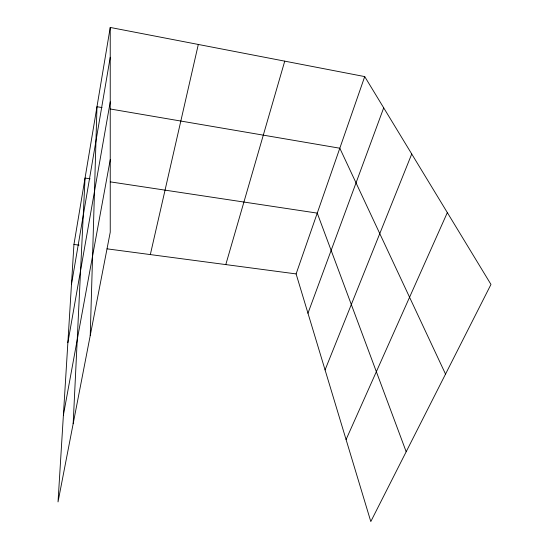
<?xml version="1.0" encoding="UTF-8"?>
<svg xmlns="http://www.w3.org/2000/svg" width="549" height="549" viewBox="0 0 549 549"><rect width="100%" height="100%" fill="white"/><g stroke="black" fill="none" stroke-linecap="round" stroke-linejoin="round"><path stroke-width="0.82" d="M90.235 335.563L96.974 106.719L102.011 107.577M73.168 423.711L85.047 178.054L90.098 178.816M110.232 27.45L73.943 244.456L58.029 501.91L110.246 232.179L110.232 27.45L364.721 76.592L490.971 284.437L370.801 521.55L296.11 273.917L364.721 76.592M71.466 284.457L110.239 57.254M67.87 342.686L110.239 101.888M63.389 415.188L110.246 159.663M150.33 254.585L198.313 44.462M225.797 264.591L284.739 61.152M307.968 313.246L383.696 107.837M325.063 369.923L411.729 153.988M346.076 439.564L447.332 212.6M73.943 244.456L79.035 245.129M107.041 248.841L296.11 273.917M110.308 181.87L317.247 213.115L406.185 451.738M110.39 109.011L339.817 148.216L445.534 374.102"/></g></svg>
